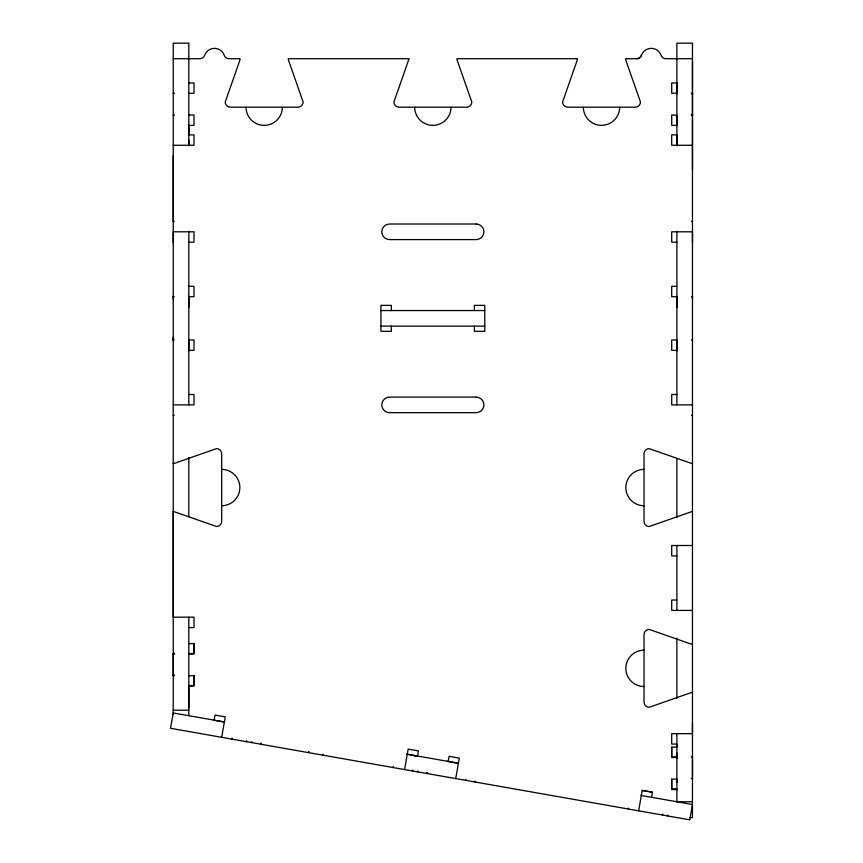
<?xml version="1.0" encoding="UTF-8"?>
<svg xmlns="http://www.w3.org/2000/svg" width="863" height="863" viewBox="0 0 863 863"><rect width="100%" height="100%" fill="white"/><g stroke="black" fill="none" stroke-linecap="round" stroke-linejoin="round"><path stroke-width="1.29" d="M173.236 299.418L173.236 296.354M173.236 675.956L173.236 653.528L174.531 653.528M173.236 242.622L173.236 231.802L194.002 231.802L194.002 242.19L188.814 242.19M173.236 155.653L173.236 221.424L174.207 221.424M188.814 707.768L188.814 686.031L194.002 686.031L194.002 675.643L188.814 675.826M188.814 350.799L188.814 339.979L194.002 339.979L194.002 350.367L188.814 350.367M188.814 307.53L188.814 296.354M188.814 145.264L188.814 139.86M194.002 675.168L194.002 685.556L188.814 685.556M194.002 643.151L194.002 653.528L188.814 653.528M676.894 782.374L676.894 779.149L671.705 779.149L671.705 788.89L676.894 788.89L676.894 789.699M676.894 145.264L676.894 43.15L692.471 43.15L692.471 733.669L671.705 733.669L671.705 744.057L676.894 744.057L676.894 747.131L671.705 747.131L671.705 756.873L676.894 756.873L676.894 758.264L676.894 753M676.894 115.329L671.705 114.973L671.705 125.362L676.894 125.362M676.894 350.799L676.894 339.979L671.705 339.979L671.705 350.367L676.894 350.367M676.894 307.53L676.894 296.354M676.894 145.836L676.894 135.696M676.894 125.556L676.894 115.415M676.894 94.002L676.894 82.729M692.471 115.329L692.471 113.603M692.471 340.324L691.5 339.979M692.471 94.671L692.471 92.988M692.471 299.418L692.471 296.354M692.471 242.622L692.471 231.802L671.705 231.802L671.705 242.19L676.894 242.19M692.471 169.493L692.471 61.327M173.236 340.324L173.236 337.271M214.143 720.174L215.049 715.06L225.275 716.862L221.672 737.315M231.888 739.116L232.061 738.156M246.462 741.684L246.624 740.724M251.575 742.59L251.737 741.63M260.863 744.219L261.025 743.27M261.079 744.262L261.241 743.302M308.544 752.633L308.717 751.673M308.76 752.665L308.922 751.705M323.161 755.211L323.334 754.251M393.043 767.595L393.269 766.322M404.585 769.569L408.188 749.116L418.415 750.918L417.519 756.031M412.568 770.972L412.73 770.012M415.103 756.592L415.276 755.632M417.681 771.878L417.843 770.918M426.969 773.507L427.142 772.558M427.185 773.55L427.347 772.59M448.199 761.436L449.094 756.322L459.321 758.124L455.718 778.577M465.944 780.389L466.106 779.429M474.866 781.954L475.038 781.004M628.404 809.03L628.566 808.07M638.631 810.907L642.234 790.379L652.471 792.18L651.565 797.369M662.482 815.039L662.655 814.079M667.595 815.945L667.768 814.985M173.236 58.727L199.763 58.727A5.189 5.189 0 0 0 204.66 55.264A10.388 10.388 0 0 1 224.24 55.264A5.189 5.189 0 0 0 229.137 58.727L240.087 58.727A5.178 5.178 0 0 1 239.871 60.216L225.243 101.996A5.189 5.189 0 0 0 230.443 107.185L297.94 107.185A5.189 5.189 0 0 0 303.129 101.996L288.512 60.216A5.189 5.189 0 0 1 288.285 58.727L408.749 58.727A5.189 5.189 0 0 1 408.533 60.216L393.906 101.996A5.189 5.189 0 0 0 399.105 107.185L466.603 107.185A5.189 5.189 0 0 0 471.802 101.996L457.174 60.216A5.189 5.189 0 0 1 456.959 58.727L577.423 58.727A5.189 5.189 0 0 1 577.207 60.216L562.579 101.996A5.189 5.189 0 0 0 567.768 107.185L635.265 107.185A5.189 5.189 0 0 0 640.465 101.996L625.837 60.216A5.178 5.178 0 0 1 625.621 58.727L636.57 58.727A5.189 5.189 0 0 0 641.468 55.264A10.388 10.388 0 0 1 661.047 55.264A5.189 5.189 0 0 0 665.945 58.727L692.471 58.727M188.814 82.956L194.002 82.956L194.002 93.344L188.76 93.344M676.894 82.956L671.705 82.956L671.705 93.344L676.894 92.988M173.236 93.344L174.531 93.344M691.177 93.344L692.471 93.344M173.236 114.973L174.531 114.973M188.76 114.973L194.002 114.973L194.002 125.362L188.814 125.362L188.814 134.876L194.002 134.876L194.002 145.264L173.236 145.264M691.177 114.973L692.471 114.973M676.894 134.876L671.705 134.876L671.705 145.264L692.471 145.264M691.5 221.424L692.471 221.424M188.814 286.322L194.002 286.322L194.002 296.71L188.814 296.71M676.894 286.322L671.705 286.322L671.705 296.71L676.894 296.71M173.236 296.71L174.207 296.71M691.5 296.71L692.471 296.71M380.928 310.551L484.779 310.551M380.928 326.128L484.779 326.128M173.236 339.979L174.207 339.979M188.814 394.499L194.002 394.499L194.002 404.887L173.236 404.887M676.894 394.499L671.705 394.499L671.705 404.887L692.471 404.887M173.236 415.265L174.207 415.265M691.5 415.265L692.471 415.265M692.471 545.513L671.705 545.513L671.705 555.891L676.894 555.891M676.894 600.033L671.705 600.033L671.705 610.411L692.471 610.411M188.814 627.563L194.002 627.563L194.002 617.174L173.236 617.174L173.236 511.673A5.189 5.189 0 0 1 174.725 511.888L216.505 526.516A5.189 5.189 0 0 0 221.694 521.317L221.694 453.819A5.189 5.189 0 0 0 216.505 448.631L174.725 463.248A5.2 5.2 0 0 1 173.236 463.463M188.814 643.625L194.002 643.625L194.002 654.003L188.814 654.003M173.236 654.003L174.531 654.003M173.236 675.168L174.531 675.168M174.531 675.643L173.236 675.47M173.236 710.206L188.814 710.206M691.177 756.873L692.471 756.873L692.471 778.512L691.177 778.512M676.894 757.52L671.705 757.52L671.705 747.131M676.894 789.537L671.705 789.537L671.705 779.149M692.471 801.759L676.894 801.759L676.894 733.669M689.871 817.595L692.471 817.595L692.471 723.28M642.245 790.454L652.471 792.256M224.369 721.975L173.236 712.957L170.529 728.296L689.764 819.85L692.471 804.51L640.691 795.384M406.646 754.111L458.415 763.237M213.506 720.13L223.905 721.953M407.174 754.273L416.851 755.977M447.056 761.306L457.929 763.226M676.894 231.802L676.894 404.887M676.894 458.361L676.894 517.617M676.894 545.513L676.894 610.411M676.894 638.189L676.894 698.404M474.391 310.551L474.391 305.362L484.779 305.362L484.779 331.327L474.391 331.327L474.391 326.128M391.317 310.551L391.317 305.362L380.928 305.362L380.928 331.327L391.317 331.327L391.317 326.128M188.814 145.836L188.814 43.15L173.236 43.15L173.236 714.219M188.814 231.802L188.814 404.887M188.814 457.563L188.814 516.721M188.814 617.174L188.814 715.707M692.471 692.46A5.2 5.2 0 0 0 690.983 692.676L649.203 707.293A5.189 5.189 0 0 1 644.014 702.104L644.014 634.607A5.189 5.189 0 0 1 649.203 629.407L690.983 644.035A5.189 5.189 0 0 0 692.471 644.251M221.694 469.396A18.177 18.177 0 0 1 239.871 487.573A18.177 18.177 0 0 1 221.694 505.74M692.471 463.463A5.189 5.189 0 0 1 690.983 463.248L649.203 448.631A5.189 5.189 0 0 0 644.014 453.819L644.014 521.317A5.189 5.189 0 0 0 649.203 526.516L690.983 511.888A5.2 5.2 0 0 1 692.471 511.673M644.014 505.74A18.177 18.177 0 0 1 625.837 487.573A18.177 18.177 0 0 1 644.014 469.396M644.014 686.527A18.177 18.177 0 0 1 625.837 668.35A18.177 18.177 0 0 1 644.014 650.184M641.468 55.264A5.189 5.189 0 0 1 636.57 58.727M282.363 107.185A18.177 18.177 0 0 1 264.186 125.362A18.177 18.177 0 0 1 246.02 107.185M408.749 58.727A5.189 5.189 0 0 1 408.533 60.216M451.025 107.185A18.177 18.177 0 0 1 432.859 125.362A18.177 18.177 0 0 1 414.682 107.185M619.688 107.185A18.177 18.177 0 0 1 601.522 125.362A18.177 18.177 0 0 1 583.345 107.185M476.128 224.013L389.58 224.013A7.789 7.789 0 0 0 381.791 231.802A7.789 7.789 0 0 0 389.58 239.59L476.128 239.59A7.789 7.789 0 0 0 483.916 231.802A7.789 7.789 0 0 0 476.128 224.013M476.128 397.099L389.58 397.099A7.789 7.789 0 0 0 381.791 404.887A7.789 7.789 0 0 0 389.58 412.676L476.128 412.676A7.789 7.789 0 0 0 483.916 404.887A7.789 7.789 0 0 0 476.128 397.099"/></g></svg>
